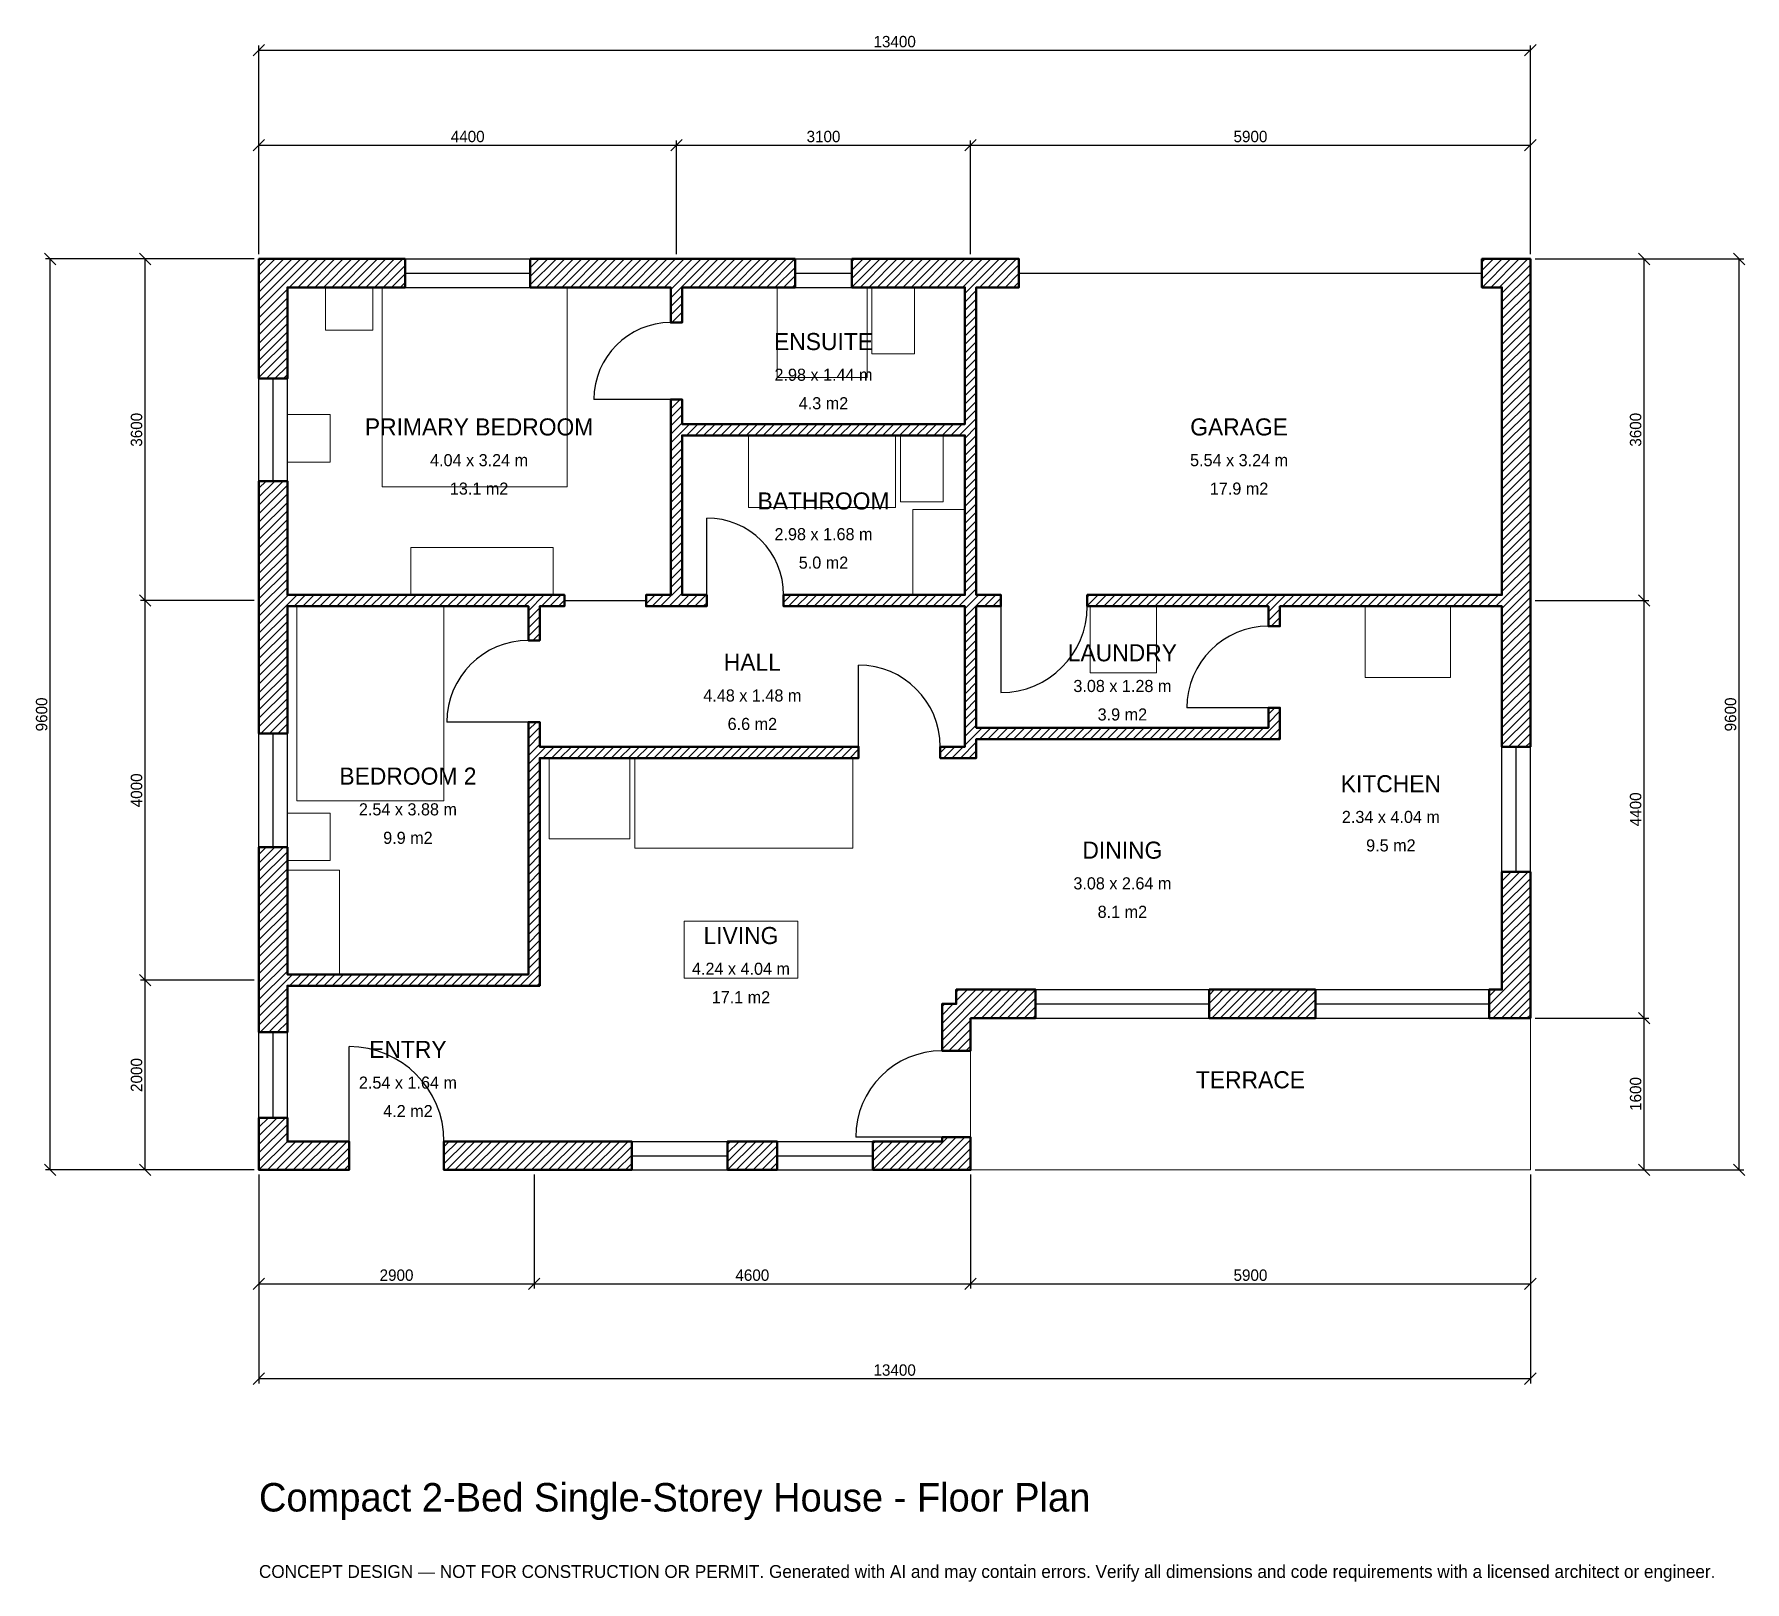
# Model space of a CAD drawing. Header units: millimetres. Extents: x -2369 to 15660, y -4341 to 11969.
import ezdxf
from ezdxf.enums import TextEntityAlignment as Align

# ---------------------------------------------------------------- set-up
doc = ezdxf.new("R2010")
doc.units = ezdxf.units.MM
doc.linetypes.add('DASHED', pattern=[1.524, 1.27, -0.254])
for name, color, linetype, lineweight in [('A-ANNO-DIMS', 1, 'Continuous', 13), ('A-ANNO-TEXT', 7, 'Continuous', 18), ('A-AREA-IDEN', 7, 'Continuous', 18), ('A-DOOR', 2, 'Continuous', 25), ('A-FLOR-FIXT', 9, 'Continuous', 13), ('A-FURN', 9, 'Continuous', 13), ('A-GLAZ', 4, 'Continuous', 25), ('A-SITE-PAVE', 8, 'Continuous', 13), ('A-WALL', 7, 'Continuous', 50), ('A-WALL-PATT', 8, 'Continuous', 13)]:
    doc.layers.add(name, color=color, linetype=linetype, lineweight=lineweight)
doc.dimstyles.new('PLAN', dxfattribs={"dimtxt": 120, "dimasz": 80, "dimexe": 50, "dimexo": 50, "dimgap": 30, "dimtad": 1, "dimdec": 0, "dimtsz": 60, "dimcen": 2.5, "dimclrd": 1, "dimclre": 1, "dimazin": 3, "dimtfac": 1, "dimtmove": 0, "dimatfit": 3})

msp = doc.modelspace()

# ---------------------------------------------------------------- hatches: boundary and pattern name
at = {"layer": 'A-WALL-PATT'}
h = msp.add_hatch(dxfattribs=at)
h.set_pattern_fill('ANSI31', color=8, scale=20)
h.paths.add_polyline_path([(7200, -0.001), (7200, 0), (6471.6667, 0), (6471.6667, 300), (7200, 300), (7200, 345), (7500, 345), (7500, 300), (7500.001, 300), (7500.001, 0), (7500, 0), (7500, -0.001), (7200, -0.001)])
h.paths.add_polyline_path([(4938.3333, 0), (4938.3333, 300), (5461.6667, 300), (5461.6667, 0), (4938.3333, 0)])
h.paths.add_polyline_path([(3050, 0), (2750, 0), (1950, 0), (1950, 300), (2750, 300), (3050, 300), (3928.3333, 300), (3928.3333, 0), (3050, 0)])
h.paths.add_polyline_path([(300, 0), (300, -0.001), (0, -0.001), (0, 0), (-0.001, 0), (-0.001, 300), (0, 300), (0, 550), (300, 550), (300, 300), (950, 300), (950, 0), (300, 0)])
h.paths.add_polyline_path([(0, 1850), (0, 1940), (-0.001, 1940), (-0.001, 2060), (0, 2060), (0, 2150), (0, 3400), (300, 3400), (300, 2150), (300, 2060), (2840, 2060), (2840, 4340), (2840, 4460), (2840, 4720), (2960, 4720), (2960, 4460), (6320, 4460), (6320, 4340), (2960, 4340), (2960, 2060), (2960, 1940), (2840, 1940), (300, 1940), (300, 1850), (300, 1450), (0, 1450), (0, 1850)])
h.paths.add_polyline_path([(0, 5850), (0, 5940), (-0.001, 5940), (-0.001, 6060), (0, 6060), (0, 6150), (0, 7260), (300, 7260), (300, 6150), (300, 6060), (2840, 6060), (2960, 6060), (3220, 6060), (3220, 5940), (2960, 5940), (2960, 5580), (2840, 5580), (2840, 5940), (300, 5940), (300, 5850), (300, 4600), (0, 4600), (0, 5850)])
h.paths.add_polyline_path([(0, 9300), (-0.001, 9300), (-0.001, 9600), (0, 9600), (0, 9600.001), (300, 9600.001), (300, 9600), (1540, 9600), (1540, 9300), (300, 9300), (300, 8340), (0, 8340), (0, 9300)])
h.paths.add_polyline_path([(4250, 9600), (4340, 9600), (4340, 9600.001), (4460, 9600.001), (4460, 9600), (4550, 9600), (5650, 9600), (5650, 9300), (4550, 9300), (4460, 9300), (4460, 8930), (4340, 8930), (4340, 9300), (4250, 9300), (2860, 9300), (2860, 9600), (4250, 9600)])
h.paths.add_polyline_path([(7350, 9600), (7440, 9600), (7440, 9600.001), (7560, 9600.001), (7560, 9600), (7650, 9600), (8010, 9600), (8010, 9300), (7650, 9300), (7560, 9300), (7560, 7860), (7560, 7740), (7560, 6060), (7820, 6060), (7820, 5940), (7560, 5940), (7560, 4660), (10640, 4660), (10640, 4870), (10760, 4870), (10760, 4660), (10760, 4540), (10640, 4540), (7560, 4540), (7560, 4460), (7560, 4340), (7440, 4340), (7180, 4340), (7180, 4460), (7440, 4460), (7440, 4540), (7440, 4660), (7440, 5940), (5530, 5940), (5530, 6060), (7440, 6060), (7440, 7740), (4460, 7740), (4460, 6060), (4720, 6060), (4720, 5940), (4460, 5940), (4340, 5940), (4080, 5940), (4080, 6060), (4340, 6060), (4340, 7740), (4340, 7860), (4340, 8120), (4460, 8120), (4460, 7860), (7440, 7860), (7440, 9300), (7350, 9300), (6250, 9300), (6250, 9600), (7350, 9600)])
h.paths.add_polyline_path([(13100, 9600), (13100, 9600.001), (13400, 9600.001), (13400, 9600), (13400.001, 9600), (13400.001, 9300), (13400, 9300), (13400, 6060), (13400.001, 6060), (13400.001, 5940), (13400, 5940), (13400, 5850), (13400, 5850), (13400, 4460), (13100, 4460), (13100, 5940), (10760, 5940), (10760, 5730), (10640, 5730), (10640, 5940), (8730, 5940), (8730, 6060), (10640, 6060), (10760, 6060), (13100, 6060), (13100, 6150), (13100, 6150), (13100, 9300), (12890, 9300), (12890, 9600), (13100, 9600)])
h.paths.add_polyline_path([(13400, 1900), (13400.001, 1900), (13400.001, 1600), (13400, 1600), (13400, 1599.999), (13100, 1599.999), (13100, 1600), (12965, 1600), (12965, 1900), (13100, 1900), (13100, 3140), (13400, 3140), (13400, 1900)])
h.paths.add_polyline_path([(10850, 1600), (10550, 1600), (10015, 1600), (10015, 1900), (10550, 1900), (10850, 1900), (11135, 1900), (11135, 1600), (10850, 1600)])
h.paths.add_polyline_path([(7500, 1600), (7500, 1255), (7200, 1255), (7200, 1750), (7350, 1750), (7350, 1900), (8185, 1900), (8185, 1600), (7500, 1600)])

# ---------------------------------------------------------------- linework, layer by layer
at = {"layer": 'A-DOOR', "linetype": 'DASHED'}
msp.add_line((8010, 9450), (12890, 9450), dxfattribs=at)
at = {"layer": 'A-DOOR'}
for p, q in [((4340, 8120), (3530, 8120)), ((4720, 6060), (4720, 6870)), ((3220, 6000), (4080, 6000)), ((7820, 5940), (7820, 5030)), ((6320, 4460), (6320, 5320)), ((10640, 4870), (9780, 4870)), ((2840, 4720), (1980, 4720)), ((950, 300), (950, 1300)), ((7200, 345), (6290, 345))]:
    msp.add_line(p, q, dxfattribs=at)
for centre, radius, start, end in [((4340, 8120), 810, 90, 180), ((4720, 6060), 810, 0, 90), ((7820, 5940), 910, 270, 360), ((10640, 4870), 860, 90, 180), ((2840, 4720), 860, 90, 180), ((6320, 4460), 860, 0, 90), ((950, 300), 1000, 0, 90), ((7200, 345), 910, 90, 180)]:
    msp.add_arc(centre, radius, start, end, dxfattribs=at)
at = {"layer": 'A-FLOR-FIXT'}
for points in [[(5460, 8350), (6410, 8350), (6410, 9300), (5460, 9300)], [(6460, 8600), (6910, 8600), (6910, 9300), (6460, 9300)], [(5160, 6980), (6710, 6980), (6710, 7740), (5160, 7740)], [(6760, 7040), (7210, 7040), (7210, 7740), (6760, 7740)], [(6890, 6060), (7440, 6060), (7440, 6960), (6890, 6960)]]:
    msp.add_lwpolyline(points, close=True, dxfattribs=at)
at = {"layer": 'A-FURN'}
for points in [[(700, 8850), (1200, 8850), (1200, 9300), (700, 9300)], [(1300, 7200), (3250, 7200), (3250, 9300), (1300, 9300)], [(300, 7460), (750, 7460), (750, 7960), (300, 7960)], [(1600, 6060), (3100, 6060), (3100, 6560), (1600, 6560)], [(400, 3890), (1950, 3890), (1950, 5940), (400, 5940)], [(8760, 5240), (9460, 5240), (9460, 5940), (8760, 5940)], [(11660, 5190), (12560, 5190), (12560, 5940), (11660, 5940)], [(3060, 3490), (3910, 3490), (3910, 4340), (3060, 4340)], [(3960, 3390), (6260, 3390), (6260, 4340), (3960, 4340)], [(300, 3260), (750, 3260), (750, 3760), (300, 3760)], [(300, 2060), (850, 2060), (850, 3160), (300, 3160)], [(4480, 2020), (5680, 2020), (5680, 2620), (4480, 2620)]]:
    msp.add_lwpolyline(points, close=True, dxfattribs=at)
at = {"layer": 'A-GLAZ'}
for p, q in [((1540, 9600), (2860, 9600)), ((5650, 9600), (6250, 9600)), ((1540, 9450), (2860, 9450)), ((5650, 9450), (6250, 9450)), ((1540, 9300), (2860, 9300)), ((5650, 9300), (6250, 9300)), ((0, 7260), (0, 8340)), ((150, 7260), (150, 8340)), ((300, 7260), (300, 8340)), ((0, 3400), (0, 4600)), ((150, 3400), (150, 4600)), ((300, 3400), (300, 4600)), ((13100, 3140), (13100, 4460)), ((13250, 3140), (13250, 4460)), ((13400, 3140), (13400, 4460)), ((8185, 1900), (10015, 1900)), ((11135, 1900), (12965, 1900)), ((8185, 1750), (10015, 1750)), ((11135, 1750), (12965, 1750)), ((0, 550), (0, 1450)), ((150, 550), (150, 1450)), ((300, 550), (300, 1450)), ((8185, 1600), (10015, 1600)), ((11135, 1600), (12965, 1600)), ((3928.3333, 300), (4938.3333, 300)), ((5461.6667, 300), (6471.6667, 300)), ((3928.3333, 150), (4938.3333, 150)), ((3928.3333, 0), (4938.3333, 0)), ((5461.6667, 150), (6471.6667, 150)), ((5461.6667, 0), (6471.6667, 0))]:
    msp.add_line(p, q, dxfattribs=at)
at = {"layer": 'A-SITE-PAVE', "linetype": 'DASHED'}
msp.add_lwpolyline([(7500, 0), (13400, 0), (13400, 1600), (7500, 1600)], close=True, dxfattribs=at)
at = {"layer": 'A-WALL'}
for points in [[(0, 9300), (-0.001, 9300), (-0.001, 9600), (0, 9600), (0, 9600.001), (300, 9600.001), (300, 9600), (1540, 9600), (1540, 9300), (300, 9300), (300, 8340), (0, 8340), (0, 9300)], [(4250, 9600), (4340, 9600), (4340, 9600.001), (4460, 9600.001), (4460, 9600), (4550, 9600), (5650, 9600), (5650, 9300), (4550, 9300), (4460, 9300), (4460, 8930), (4340, 8930), (4340, 9300), (4250, 9300), (2860, 9300), (2860, 9600), (4250, 9600)], [(7350, 9600), (7440, 9600), (7440, 9600.001), (7560, 9600.001), (7560, 9600), (7650, 9600), (8010, 9600), (8010, 9300), (7650, 9300), (7560, 9300), (7560, 7860), (7560, 7740), (7560, 6060), (7820, 6060), (7820, 5940), (7560, 5940), (7560, 4660), (10640, 4660), (10640, 4870), (10760, 4870), (10760, 4660), (10760, 4540), (10640, 4540), (7560, 4540), (7560, 4460), (7560, 4340), (7440, 4340), (7180, 4340), (7180, 4460), (7440, 4460), (7440, 4540), (7440, 4660), (7440, 5940), (5530, 5940), (5530, 6060), (7440, 6060), (7440, 7740), (4460, 7740), (4460, 6060), (4720, 6060), (4720, 5940), (4460, 5940), (4340, 5940), (4080, 5940), (4080, 6060), (4340, 6060), (4340, 7740), (4340, 7860), (4340, 8120), (4460, 8120), (4460, 7860), (7440, 7860), (7440, 9300), (7350, 9300), (6250, 9300), (6250, 9600), (7350, 9600)], [(13100, 9600), (13100, 9600.001), (13400, 9600.001), (13400, 9600), (13400.001, 9600), (13400.001, 9300), (13400, 9300), (13400, 6060), (13400.001, 6060), (13400.001, 5940), (13400, 5940), (13400, 5850), (13400, 5850), (13400, 4460), (13100, 4460), (13100, 5940), (10760, 5940), (10760, 5730), (10640, 5730), (10640, 5940), (8730, 5940), (8730, 6060), (10640, 6060), (10760, 6060), (13100, 6060), (13100, 6150), (13100, 6150), (13100, 9300), (12890, 9300), (12890, 9600), (13100, 9600)], [(0, 5850), (0, 5940), (-0.001, 5940), (-0.001, 6060), (0, 6060), (0, 6150), (0, 7260), (300, 7260), (300, 6150), (300, 6060), (2840, 6060), (2960, 6060), (3220, 6060), (3220, 5940), (2960, 5940), (2960, 5580), (2840, 5580), (2840, 5940), (300, 5940), (300, 5850), (300, 4600), (0, 4600), (0, 5850)], [(0, 1850), (0, 1940), (-0.001, 1940), (-0.001, 2060), (0, 2060), (0, 2150), (0, 3400), (300, 3400), (300, 2150), (300, 2060), (2840, 2060), (2840, 4340), (2840, 4460), (2840, 4720), (2960, 4720), (2960, 4460), (6320, 4460), (6320, 4340), (2960, 4340), (2960, 2060), (2960, 1940), (2840, 1940), (300, 1940), (300, 1850), (300, 1450), (0, 1450), (0, 1850)], [(13400, 1900), (13400.001, 1900), (13400.001, 1600), (13400, 1600), (13400, 1599.999), (13100, 1599.999), (13100, 1600), (12965, 1600), (12965, 1900), (13100, 1900), (13100, 3140), (13400, 3140), (13400, 1900)], [(7500, 1600), (7500, 1255), (7200, 1255), (7200, 1750), (7350, 1750), (7350, 1900), (8185, 1900), (8185, 1600), (7500, 1600)], [(10850, 1600), (10550, 1600), (10015, 1600), (10015, 1900), (10550, 1900), (10850, 1900), (11135, 1900), (11135, 1600), (10850, 1600)], [(300, 0), (300, -0.001), (0, -0.001), (0, 0), (-0.001, 0), (-0.001, 300), (0, 300), (0, 550), (300, 550), (300, 300), (950, 300), (950, 0), (300, 0)], [(3050, 0), (2750, 0), (1950, 0), (1950, 300), (2750, 300), (3050, 300), (3928.3333, 300), (3928.3333, 0), (3050, 0)], [(4938.3333, 0), (4938.3333, 300), (5461.6667, 300), (5461.6667, 0), (4938.3333, 0)], [(7200, -0.001), (7200, 0), (6471.6667, 0), (6471.6667, 300), (7200, 300), (7200, 345), (7500, 345), (7500, 300), (7500.001, 300), (7500.001, 0), (7500, 0), (7500, -0.001), (7200, -0.001)]]:
    msp.add_lwpolyline(points, close=True, dxfattribs=at)

# ---------------------------------------------------------------- texts
at = {"layer": 'A-ANNO-TEXT'}
for s, height, p in [('Compact 2-Bed Single-Storey House - Floor Plan', 300, (0, -3600)), ('CONCEPT DESIGN — NOT FOR CONSTRUCTION OR PERMIT. Generated with AI and may contain errors. Verify all dimensions and code requirements with a licensed architect or engineer.', 135, (0, -4300))]:
    msp.add_text(s, height=height, dxfattribs=at).set_placement(p)
at = {"layer": 'A-AREA-IDEN'}
for s, height, p in [('ENSUITE', 180, (5950, 8730)), ('2.98 x 1.44 m', 127.5, (5950, 8380)), ('4.3 m2', 127.5, (5950, 8080)), ('PRIMARY BEDROOM', 180, (2320, 7830)), ('GARAGE', 180, (10330, 7830)), ('4.04 x 3.24 m', 127.5, (2320, 7480)), ('5.54 x 3.24 m', 127.5, (10330, 7480)), ('13.1 m2', 127.5, (2320, 7180)), ('17.9 m2', 127.5, (10330, 7180)), ('BATHROOM', 180, (5950, 7050)), ('2.98 x 1.68 m', 127.5, (5950, 6700)), ('5.0 m2', 127.5, (5950, 6400)), ('HALL', 180, (5200, 5350)), ('LAUNDRY', 180, (9100, 5450)), ('4.48 x 1.48 m', 127.5, (5200, 5000)), ('3.08 x 1.28 m', 127.5, (9100, 5100)), ('6.6 m2', 127.5, (5200, 4700)), ('3.9 m2', 127.5, (9100, 4800)), ('BEDROOM 2', 180, (1570, 4150)), ('KITCHEN', 180, (11930, 4070)), ('2.54 x 3.88 m', 127.5, (1570, 3800)), ('2.34 x 4.04 m', 127.5, (11930, 3720)), ('9.9 m2', 127.5, (1570, 3500)), ('DINING', 180, (9100, 3370)), ('9.5 m2', 127.5, (11930, 3420)), ('3.08 x 2.64 m', 127.5, (9100, 3020)), ('8.1 m2', 127.5, (9100, 2720)), ('LIVING', 180, (5080, 2470)), ('4.24 x 4.04 m', 127.5, (5080, 2120)), ('17.1 m2', 127.5, (5080, 1820)), ('ENTRY', 180, (1570, 1270)), ('2.54 x 1.64 m', 127.5, (1570, 920)), ('TERRACE', 180, (10450, 950)), ('4.2 m2', 127.5, (1570, 620))]:
    msp.add_text(s, height=height, dxfattribs=at).set_placement(p, align=Align.MIDDLE_CENTER)

# ---------------------------------------------------------------- dimensions: what is measured, and where the dimension line sits
at = {"layer": 'A-ANNO-DIMS'}
for base, p1, p2, text in [((0, 11800), (0, 9600), (13400, 9600), '13400'), ((0, 10800), (0, 9600), (4400, 9600), '4400'), ((4400, 10800), (4400, 9600), (7500, 9600), '3100'), ((7500, 10800), (7500, 9600), (13400, 9600), '5900'), ((0, -1200), (0, 0), (2900, 0), '2900'), ((0, -2200), (0, 0), (13400, 0), '13400'), ((2900, -1200), (2900, 0), (7500, 0), '4600'), ((7500, -1200), (7500, 0), (13400, 0), '5900')]:
    msp.add_linear_dim(base=base, p1=p1, p2=p2, text=text, dimstyle='PLAN', dxfattribs=at).render()
for base, p1, p2, text in [((-2200, 0), (0, 0), (0, 9600), '9600'), ((-1200, 6000), (0, 6000), (0, 9600), '3600'), ((14600, 6000), (13400, 6000), (13400, 9600), '3600'), ((15600, 0), (13400, 0), (13400, 9600), '9600'), ((-1200, 2000), (0, 2000), (0, 6000), '4000'), ((14600, 1600), (13400, 1600), (13400, 6000), '4400'), ((-1200, 0), (0, 0), (0, 2000), '2000'), ((14600, 0), (13400, 0), (13400, 1600), '1600')]:
    msp.add_linear_dim(base=base, p1=p1, p2=p2, angle=90, text=text, dimstyle='PLAN', dxfattribs=at).render()

doc.saveas('drawing.dxf')
